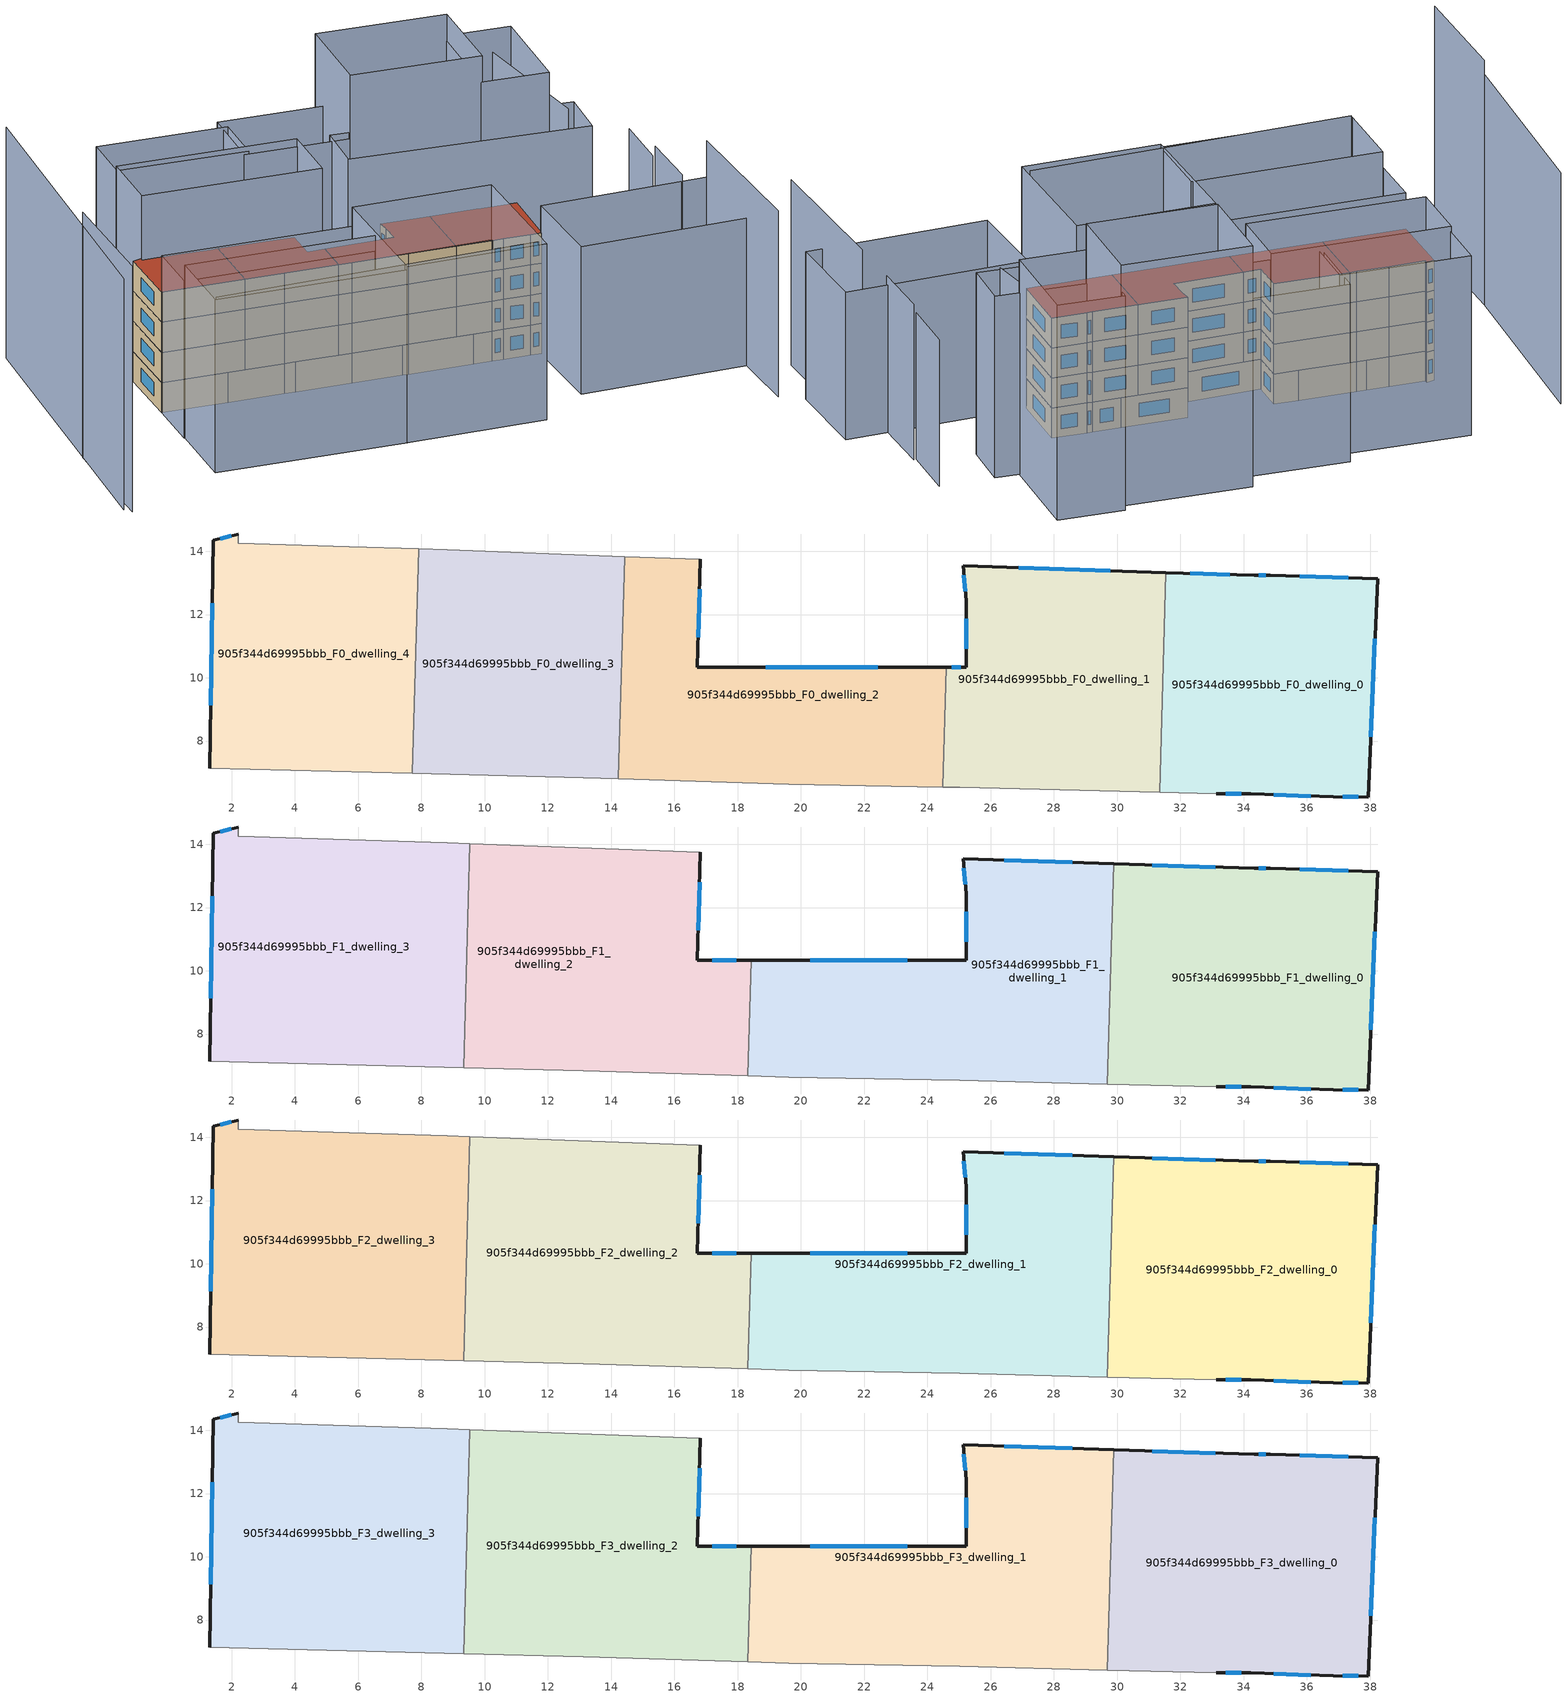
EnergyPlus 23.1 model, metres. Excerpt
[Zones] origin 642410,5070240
905f344d69995bbb_F0_dwelling_0
 floor ground (EU_floor_Construction): 38.24,13.14 37.94,6.23 36.84,6.23 34.23,6.33 33.13,6.33 31.35,6.38 31.54,13.33 34.34,13.24 34.84,13.24 z0
 wall outside (EU_wall_Construction): 33.13,6.33 34.23,6.33 36.84,6.23 37.94,6.23 38.24,13.14 34.84,13.24 34.34,13.24 31.54,13.33 z0:3
 wall adiabatic (EU_wall_Construction): 31.35,6.38 33.13,6.33 z0:3
 wall to 905f344d69995bbb_F0_dwelling_1 (EU_wall_Construction): 31.54,13.33 31.35,6.38 z0:3
 window (EU_Window_Construction): 38.02,8.13 38.16,11.24 / 37.14,6.23 37.64,6.23 / 34.95,6.3 36.12,6.26 / 33.44,6.33 33.93,6.33 / 33.57,13.26 32.31,13.3 / 34.7,13.24 34.47,13.24 / 37.3,13.16 35.77,13.21 z0.83:2.17
905f344d69995bbb_F0_dwelling_1
 floor ground (EU_floor_Construction): 31.54,13.33 31.35,6.38 25.03,6.54 24.49,6.54 24.6,10.34 25.23,10.34 25.23,12.44 25.13,13.54 z0
 wall outside (EU_wall_Construction): 31.54,13.33 25.13,13.54 25.23,12.44 25.23,10.34 24.6,10.34 z0:3
 wall adiabatic (EU_wall_Construction): 24.49,6.54 25.03,6.54 31.35,6.38 z0:3
 wall to 905f344d69995bbb_F0_dwelling_2 (EU_wall_Construction): 24.6,10.34 24.49,6.54 z0:3
 window (EU_Window_Construction): 29.78,13.39 26.9,13.48 / 25.06,10.34 24.77,10.34 / 25.23,11.86 25.23,10.92 / 25.16,13.24 25.2,12.74 z0.83:2.17
905f344d69995bbb_F0_dwelling_2
 floor ground (EU_floor_Construction): 24.6,10.34 24.49,6.54 19.62,6.64 14.23,6.8 14.43,13.83 16.82,13.74 16.72,10.34 z0
 wall outside (EU_wall_Construction): 24.6,10.34 16.72,10.34 16.82,13.74 z0:3
 wall adiabatic (EU_wall_Construction): 14.23,6.8 19.62,6.64 24.49,6.54 / 16.82,13.74 14.43,13.83 z0:3
 wall to 905f344d69995bbb_F0_dwelling_3 (EU_wall_Construction): 14.43,13.83 14.23,6.8 z0:3
 window (EU_Window_Construction): 16.75,11.28 16.8,12.81 / 22.43,10.34 18.89,10.34 z0.83:2.17
905f344d69995bbb_F0_dwelling_3
 floor ground (EU_floor_Construction): 14.43,13.83 14.23,6.8 13.12,6.84 7.71,6.98 7.91,14.08 8.82,14.05 z0
 wall adiabatic (EU_wall_Construction): 7.71,6.98 13.12,6.84 14.23,6.8 / 14.43,13.83 8.82,14.05 7.91,14.08 z0:3
 wall to 905f344d69995bbb_F0_dwelling_4 (EU_wall_Construction): 7.91,14.08 7.71,6.98 z0:3
905f344d69995bbb_F0_dwelling_4
 floor ground (EU_floor_Construction): 7.91,14.08 7.71,6.98 1.31,7.14 1.41,14.35 2.21,14.55 2.21,14.25 5.72,14.15 z0
 wall outside (EU_wall_Construction): 2.21,14.55 1.41,14.35 1.31,7.14 z0:3
 wall adiabatic (EU_wall_Construction): 7.91,14.08 5.72,14.15 2.21,14.25 2.21,14.55 / 1.31,7.14 7.71,6.98 z0:3
 window (EU_Window_Construction): 1.39,12.36 1.34,9.13 / 1.99,14.49 1.63,14.4 z0.83:2.17
905f344d69995bbb_F1_dwelling_0
 floor to 905f344d69995bbb_F0_dwelling_0 (EU_floor_Construction): 38.24,13.14 37.94,6.23 36.84,6.23 34.23,6.33 33.13,6.33 31.35,6.38 31.54,13.33 34.34,13.24 34.84,13.24 z3
 floor to 905f344d69995bbb_F0_dwelling_1 (EU_floor_Construction): 31.54,13.33 31.35,6.38 29.7,6.42 29.89,13.38 z3
 wall outside (EU_wall_Construction): 33.13,6.33 34.23,6.33 36.84,6.23 37.94,6.23 38.24,13.14 34.84,13.24 34.34,13.24 29.89,13.38 z3:6
 wall adiabatic (EU_wall_Construction): 29.7,6.42 33.13,6.33 z3:6
 wall to 905f344d69995bbb_F1_dwelling_1 (EU_wall_Construction): 29.89,13.38 29.7,6.42 z3:6
 window (EU_Window_Construction): 38.02,8.13 38.16,11.24 / 37.14,6.23 37.64,6.23 / 34.95,6.3 36.12,6.26 / 33.44,6.33 33.93,6.33 / 33.11,13.28 31.11,13.34 / 34.7,13.24 34.47,13.24 / 37.3,13.16 35.77,13.21 z3.83:5.17
905f344d69995bbb_F1_dwelling_1
 floor to 905f344d69995bbb_F0_dwelling_1 (EU_floor_Construction): 29.89,13.38 29.7,6.42 25.03,6.54 24.49,6.55 24.6,10.34 25.23,10.34 25.23,12.44 25.13,13.54 z3
 floor to 905f344d69995bbb_F0_dwelling_2 (EU_floor_Construction): 24.6,10.34 24.49,6.55 19.62,6.64 18.33,6.68 18.43,10.34 z3
 wall outside (EU_wall_Construction): 29.89,13.38 25.13,13.54 25.23,12.44 25.23,10.34 18.43,10.34 z3:6
 wall adiabatic (EU_wall_Construction): 18.33,6.68 19.62,6.64 25.03,6.54 29.7,6.42 z3:6
 wall to 905f344d69995bbb_F1_dwelling_2 (EU_wall_Construction): 18.43,10.34 18.33,6.68 z3:6
 window (EU_Window_Construction): 28.58,13.43 26.44,13.5 / 23.36,10.34 20.3,10.34 / 25.23,11.86 25.23,10.92 / 25.16,13.24 25.2,12.74 z3.83:5.17
905f344d69995bbb_F1_dwelling_2
 floor to 905f344d69995bbb_F0_dwelling_2 (EU_floor_Construction): 16.82,13.74 16.72,10.34 18.43,10.34 18.33,6.68 14.23,6.8 14.42,13.83 z3
 floor to 905f344d69995bbb_F0_dwelling_3 (EU_floor_Construction): 14.42,13.83 14.23,6.8 13.12,6.84 9.34,6.94 9.53,14.02 z3
 wall outside (EU_wall_Construction): 18.43,10.34 16.72,10.34 16.82,13.74 z3:6
 wall adiabatic (EU_wall_Construction): 9.34,6.94 13.12,6.84 18.33,6.68 / 16.82,13.74 9.53,14.02 z3:6
 wall to 905f344d69995bbb_F1_dwelling_3 (EU_wall_Construction): 9.53,14.02 9.34,6.94 z3:6
 window (EU_Window_Construction): 16.75,11.28 16.8,12.81 / 17.96,10.34 17.19,10.34 z3.83:5.17
905f344d69995bbb_F1_dwelling_3
 floor to 905f344d69995bbb_F0_dwelling_3 (EU_floor_Construction): 9.53,14.02 9.34,6.94 7.71,6.98 7.91,14.08 8.82,14.05 z3
 floor to 905f344d69995bbb_F0_dwelling_4 (EU_floor_Construction): 7.91,14.08 7.71,6.98 1.31,7.14 1.41,14.35 2.21,14.55 2.21,14.25 5.72,14.15 z3
 wall outside (EU_wall_Construction): 2.21,14.55 1.41,14.35 1.31,7.14 z3:6
 wall adiabatic (EU_wall_Construction): 9.53,14.02 8.82,14.05 5.72,14.15 2.21,14.25 2.21,14.55 / 1.31,7.14 9.34,6.94 z3:6
 window (EU_Window_Construction): 1.39,12.36 1.34,9.13 / 1.99,14.49 1.63,14.4 z3.83:5.17
905f344d69995bbb_F2_dwelling_0
 floor to 905f344d69995bbb_F1_dwelling_0 (EU_floor_Construction): 38.24,13.14 37.94,6.23 36.84,6.23 34.23,6.33 33.13,6.33 29.7,6.42 29.89,13.38 34.34,13.24 34.84,13.24 z6
 wall outside (EU_wall_Construction): 33.13,6.33 34.23,6.33 36.84,6.23 37.94,6.23 38.24,13.14 34.84,13.24 34.34,13.24 29.89,13.38 z6:9
 wall adiabatic (EU_wall_Construction): 29.7,6.42 33.13,6.33 z6:9
 wall to 905f344d69995bbb_F2_dwelling_1 (EU_wall_Construction): 29.89,13.38 29.7,6.42 z6:9
 window (EU_Window_Construction): 38.02,8.13 38.16,11.24 / 37.14,6.23 37.64,6.23 / 34.95,6.3 36.12,6.26 / 33.44,6.33 33.93,6.33 / 33.11,13.28 31.11,13.34 / 34.7,13.24 34.47,13.24 / 37.3,13.16 35.77,13.21 z6.83:8.17
905f344d69995bbb_F2_dwelling_1
 floor to 905f344d69995bbb_F1_dwelling_1 (EU_floor_Construction): 29.89,13.38 29.7,6.42 25.03,6.54 19.62,6.64 18.33,6.68 18.43,10.34 25.23,10.34 25.23,12.44 25.13,13.54 z6
 wall outside (EU_wall_Construction): 29.89,13.38 25.13,13.54 25.23,12.44 25.23,10.34 18.43,10.34 z6:9
 wall adiabatic (EU_wall_Construction): 18.33,6.68 19.62,6.64 25.03,6.54 29.7,6.42 z6:9
 wall to 905f344d69995bbb_F2_dwelling_2 (EU_wall_Construction): 18.43,10.34 18.33,6.68 z6:9
 window (EU_Window_Construction): 28.58,13.43 26.44,13.5 / 23.36,10.34 20.3,10.34 / 25.23,11.86 25.23,10.92 / 25.16,13.24 25.2,12.74 z6.83:8.17
905f344d69995bbb_F2_dwelling_2
 floor to 905f344d69995bbb_F1_dwelling_2 (EU_floor_Construction): 16.82,13.74 16.72,10.34 18.43,10.34 18.33,6.68 13.12,6.84 9.34,6.94 9.53,14.02 z6
 wall outside (EU_wall_Construction): 18.43,10.34 16.72,10.34 16.82,13.74 z6:9
 wall adiabatic (EU_wall_Construction): 9.34,6.94 13.12,6.84 18.33,6.68 / 16.82,13.74 9.53,14.02 z6:9
 wall to 905f344d69995bbb_F2_dwelling_3 (EU_wall_Construction): 9.53,14.02 9.34,6.94 z6:9
 window (EU_Window_Construction): 16.75,11.28 16.8,12.81 / 17.96,10.34 17.19,10.34 z6.83:8.17
905f344d69995bbb_F2_dwelling_3
 floor to 905f344d69995bbb_F1_dwelling_3 (EU_floor_Construction): 9.53,14.02 9.34,6.94 1.31,7.14 1.41,14.35 2.21,14.55 2.21,14.25 5.72,14.15 8.82,14.05 z6
 wall outside (EU_wall_Construction): 2.21,14.55 1.41,14.35 1.31,7.14 z6:9
 wall adiabatic (EU_wall_Construction): 9.53,14.02 8.82,14.05 5.72,14.15 2.21,14.25 2.21,14.55 / 1.31,7.14 9.34,6.94 z6:9
 window (EU_Window_Construction): 1.39,12.36 1.34,9.13 / 1.99,14.49 1.63,14.4 z6.83:8.17
905f344d69995bbb_F3_dwelling_0
 floor to 905f344d69995bbb_F2_dwelling_0 (EU_floor_Construction): 38.24,13.14 37.94,6.23 36.84,6.23 34.23,6.33 33.13,6.33 29.7,6.42 29.89,13.38 34.34,13.24 34.84,13.24 z9
 wall outside (EU_wall_Construction): 33.13,6.33 34.23,6.33 36.84,6.23 37.94,6.23 38.24,13.14 34.84,13.24 34.34,13.24 29.89,13.38 z9:12
 wall adiabatic (EU_wall_Construction): 29.7,6.42 33.13,6.33 z9:12
 wall to 905f344d69995bbb_F3_dwelling_1 (EU_wall_Construction): 29.89,13.38 29.7,6.42 z9:12
 window (EU_Window_Construction): 38.02,8.13 38.16,11.24 / 37.14,6.23 37.64,6.23 / 34.95,6.3 36.12,6.26 / 33.44,6.33 33.93,6.33 / 33.11,13.28 31.11,13.34 / 34.7,13.24 34.47,13.24 / 37.3,13.16 35.77,13.21 z9.83:11.17
 roof outside (EU_roof_Construction): 37.94,6.23 38.24,13.14 34.84,13.24 34.34,13.24 29.89,13.38 29.7,6.42 33.13,6.33 34.23,6.33 36.84,6.23 z12
905f344d69995bbb_F3_dwelling_1
 floor to 905f344d69995bbb_F2_dwelling_1 (EU_floor_Construction): 29.89,13.38 29.7,6.42 25.03,6.54 19.62,6.64 18.33,6.68 18.43,10.34 25.23,10.34 25.23,12.44 25.13,13.54 z9
 wall outside (EU_wall_Construction): 29.89,13.38 25.13,13.54 25.23,12.44 25.23,10.34 18.43,10.34 z9:12
 wall adiabatic (EU_wall_Construction): 18.33,6.68 19.62,6.64 25.03,6.54 29.7,6.42 z9:12
 wall to 905f344d69995bbb_F3_dwelling_2 (EU_wall_Construction): 18.43,10.34 18.33,6.68 z9:12
 window (EU_Window_Construction): 28.58,13.43 26.44,13.5 / 23.36,10.34 20.3,10.34 / 25.23,11.86 25.23,10.92 / 25.16,13.24 25.2,12.74 z9.83:11.17
 roof outside (EU_roof_Construction): 29.7,6.42 29.89,13.38 25.13,13.54 25.23,12.44 25.23,10.34 18.43,10.34 18.33,6.68 19.62,6.64 25.03,6.54 z12
905f344d69995bbb_F3_dwelling_2
 floor to 905f344d69995bbb_F2_dwelling_2 (EU_floor_Construction): 16.82,13.74 16.72,10.34 18.43,10.34 18.33,6.68 13.12,6.84 9.34,6.94 9.53,14.02 z9
 wall outside (EU_wall_Construction): 18.43,10.34 16.72,10.34 16.82,13.74 z9:12
 wall adiabatic (EU_wall_Construction): 9.34,6.94 13.12,6.84 18.33,6.68 / 16.82,13.74 9.53,14.02 z9:12
 wall to 905f344d69995bbb_F3_dwelling_3 (EU_wall_Construction): 9.53,14.02 9.34,6.94 z9:12
 window (EU_Window_Construction): 16.75,11.28 16.8,12.81 / 17.96,10.34 17.19,10.34 z9.83:11.17
 roof outside (EU_roof_Construction): 18.33,6.68 18.43,10.34 16.72,10.34 16.82,13.74 9.53,14.02 9.34,6.94 13.12,6.84 z12
905f344d69995bbb_F3_dwelling_3
 floor to 905f344d69995bbb_F2_dwelling_3 (EU_floor_Construction): 9.53,14.02 9.34,6.94 1.31,7.14 1.41,14.35 2.21,14.55 2.21,14.25 5.72,14.15 8.82,14.05 z9
 wall outside (EU_wall_Construction): 2.21,14.55 1.41,14.35 1.31,7.14 z9:12
 wall adiabatic (EU_wall_Construction): 9.53,14.02 8.82,14.05 5.72,14.15 2.21,14.25 2.21,14.55 / 1.31,7.14 9.34,6.94 z9:12
 window (EU_Window_Construction): 1.39,12.36 1.34,9.13 / 1.99,14.49 1.63,14.4 z9.83:11.17
 roof outside (EU_roof_Construction): 9.34,6.94 9.53,14.02 8.82,14.05 5.72,14.15 2.21,14.25 2.21,14.55 1.41,14.35 1.31,7.14 z12
shading: -7.37,23.3 -9.7,-11.01 z0:23; 15.13,20.55 2.52,21.05 / 2.52,21.05 2.74,26.64 / 2.74,26.64 15.35,26.14 / 15.35,26.14 15.13,20.55 z0:17.9; -8.9,0.84 -9.1,-11.67 z0:24.4; 1.1,-6.57 32.53,-6.28 z0:17.4; 1.21,1.34 19.72,0.88 / 19.72,0.88 19.52,-7.07 / 19.52,-7.07 1.01,-6.61 / 1.01,-6.61 1.21,1.34 z0:17.2; 54.24,-10.39 53.92,6.09 z0:18.5; 19.5,-7.07 19.63,6.64 / 19.63,6.64 33.14,6.51 / 33.14,6.51 33.01,-7.2 / 33.01,-7.2 19.5,-7.07 z0:17.5; 55.75,-3.08 37.93,-3.27 / 37.93,-3.27 37.83,6.23 / 37.83,6.23 55.64,6.42 / 55.64,6.42 55.75,-3.08 z0:14.7; 19.53,0.88 1.17,1.34 / 1.17,1.34 1.31,7.14 / 1.31,7.14 19.67,6.69 / 19.67,6.69 19.53,0.88 z0:15.6; 51.55,6.13 51.55,12.73 z0:15.5; 51.31,12.74 51.55,18.94 z0:14.6; 22.71,15.22 23.06,20.6 / 23.06,20.6 46.19,19.12 / 46.19,19.12 45.85,13.74 / 45.85,13.74 22.71,15.22 z0:18.1; 19.52,13.65 2.2,14.25 / 2.2,14.25 2.44,21.05 / 2.44,21.05 19.76,20.46 / 19.76,20.46 19.52,13.65 z0:18.4; 25.13,27.45 24.83,20.05 / 24.83,20.05 14.69,20.46 / 14.69,20.46 15,27.86 / 15,27.86 25.13,27.45 z0:17.7; 37.46,19.54 24.83,20.05 / 24.83,20.05 25.22,29.56 / 25.22,29.56 37.84,29.05 / 37.84,29.05 37.46,19.54 z0:24; 43.85,19.24 37.34,19.54 / 37.34,19.54 37.83,30 / 37.83,30 44.33,29.7 / 44.33,29.7 43.85,19.24 z0:21.4; 44.3,15.73 42.51,29.56 z0:19.2
[Building]
EU S2 Campaign: North Axis=0; Terrain=City; Solar Distribution=FullExterior
[Site:Location]
Lyon-Bron: Latitude=45.75; Longitude=5; Time Zone=1; Elevation=198
[SizingPeriod:WeatherFileDays]
AnnualSizingPeriod: Begin Month=1; Begin Day of Month=1; End Month=12; End Day of Month=31; Day of Week for Start Day=Monday; Use Weather File Daylight Saving Period=No; Use Weather File Rain and Snow Indicators=No
[MATERIAL]
EU_InternalMass_Material: Roughness=MediumRough; Thickness=0.1; Conductivity=1; Density=1800; Specific Heat=900; Thermal Absorptance=0.9; Solar Absorptance=0.7; Visible Absorptance=0.7
[MATERIAL:NOMASS] Roughness=MediumRough; Thermal Absorptance=0.9; Solar Absorptance=0.7; Visible Absorptance=0.7
Name | Thermal Resistance
EU_wall_NoMass | 0.87146
EU_roof_NoMass | 0.842276
EU_floor_NoMass | 0.496999
[WINDOWMATERIAL:SIMPLEGLAZINGSYSTEM]
EU_Window_SimpleGlazing: UFactor=2.2525; Solar Heat Gain Coefficient=0.76; Visible Transmittance=0.76
[CONSTRUCTION]
EU_wall_Construction: EU_wall_NoMass
EU_roof_Construction: EU_roof_NoMass
EU_floor_Construction: EU_floor_NoMass
EU_Window_Construction: EU_Window_SimpleGlazing
EU_InternalMass_Construction: EU_InternalMass_Material
[ZONE] Type=1; Multiplier=1; Ceiling Height=autocalculate; Floor Area=autocalculate; Part of Total Floor Area=Yes
Name | Volume
905f344d69995bbb_F0_dwelling_0; 905f344d69995bbb_F0_dwelling_4 | 138.198
905f344d69995bbb_F1_dwelling_0; 905f344d69995bbb_F2_dwelling_0; 905f344d69995bbb_F3_dwelling_0 | 172.75
905f344d69995bbb_F0_dwelling_1 | 138.197
905f344d69995bbb_F1_dwelling_1; 905f344d69995bbb_F2_dwelling_1; 905f344d69995bbb_F3_dwelling_1 | 172.726
905f344d69995bbb_F0_dwelling_2 | 138.204
905f344d69995bbb_F1_dwelling_2; 905f344d69995bbb_F2_dwelling_2; 905f344d69995bbb_F3_dwelling_2 | 172.749
905f344d69995bbb_F0_dwelling_3 | 138.19
905f344d69995bbb_F1_dwelling_3; 905f344d69995bbb_F2_dwelling_3; 905f344d69995bbb_F3_dwelling_3 | 172.746
[INTERNALMASS] Construction=EU_InternalMass_Construction
Name | Zone or ZoneList | Surface Area
905f344d69995bbb_F0_dwelling_0_EU_InternalMass | 905f344d69995bbb_F0_dwelling_0 | 46.0657
905f344d69995bbb_F0_dwelling_1_EU_InternalMass | 905f344d69995bbb_F0_dwelling_1 | 46.0655
905f344d69995bbb_F0_dwelling_2_EU_InternalMass | 905f344d69995bbb_F0_dwelling_2 | 46.0678
905f344d69995bbb_F0_dwelling_3_EU_InternalMass | 905f344d69995bbb_F0_dwelling_3 | 46.0639
905f344d69995bbb_F0_dwelling_4_EU_InternalMass | 905f344d69995bbb_F0_dwelling_4 | 46.0659
905f344d69995bbb_F1_dwelling_0_EU_InternalMass | 905f344d69995bbb_F1_dwelling_0 | 57.5834
905f344d69995bbb_F1_dwelling_1_EU_InternalMass | 905f344d69995bbb_F1_dwelling_1 | 57.5753
905f344d69995bbb_F1_dwelling_2_EU_InternalMass | 905f344d69995bbb_F1_dwelling_2 | 57.583
905f344d69995bbb_F1_dwelling_3_EU_InternalMass | 905f344d69995bbb_F1_dwelling_3 | 57.582
905f344d69995bbb_F2_dwelling_0_EU_InternalMass | 905f344d69995bbb_F2_dwelling_0 | 57.5834
905f344d69995bbb_F2_dwelling_1_EU_InternalMass | 905f344d69995bbb_F2_dwelling_1 | 57.5753
905f344d69995bbb_F2_dwelling_2_EU_InternalMass | 905f344d69995bbb_F2_dwelling_2 | 57.583
905f344d69995bbb_F2_dwelling_3_EU_InternalMass | 905f344d69995bbb_F2_dwelling_3 | 57.582
905f344d69995bbb_F3_dwelling_0_EU_InternalMass | 905f344d69995bbb_F3_dwelling_0 | 57.5834
905f344d69995bbb_F3_dwelling_1_EU_InternalMass | 905f344d69995bbb_F3_dwelling_1 | 57.5753
905f344d69995bbb_F3_dwelling_2_EU_InternalMass | 905f344d69995bbb_F3_dwelling_2 | 57.583
905f344d69995bbb_F3_dwelling_3_EU_InternalMass | 905f344d69995bbb_F3_dwelling_3 | 57.582
[OTHEREQUIPMENT] Fuel Type=Electricity; Design Level Calculation Method=Watts/Area; Power per Zone Floor Area=1; Fraction Latent=0; Fraction Radiant=0; Fraction Lost=0; Carbon Dioxide Generation Rate=0; EndUse Subcategory=EU_Step8_InternalGains
Name | Zone or ZoneList or Space or SpaceList | Schedule
EU_Step8_InternalGain_905f344d69995bbb_F0_dwelling_0_f000 | 905f344d69995bbb_F0_dwelling_0 | EU_Step8_GainSchedule_905f344d69995bbb_F0_dwelling_0_f000
EU_Step8_InternalGain_905f344d69995bbb_F0_dwelling_1_f000 | 905f344d69995bbb_F0_dwelling_1 | EU_Step8_GainSchedule_905f344d69995bbb_F0_dwelling_1_f000
EU_Step8_InternalGain_905f344d69995bbb_F0_dwelling_2_f000 | 905f344d69995bbb_F0_dwelling_2 | EU_Step8_GainSchedule_905f344d69995bbb_F0_dwelling_2_f000
EU_Step8_InternalGain_905f344d69995bbb_F0_dwelling_3_f000 | 905f344d69995bbb_F0_dwelling_3 | EU_Step8_GainSchedule_905f344d69995bbb_F0_dwelling_3_f000
EU_Step8_InternalGain_905f344d69995bbb_F0_dwelling_4_f000 | 905f344d69995bbb_F0_dwelling_4 | EU_Step8_GainSchedule_905f344d69995bbb_F0_dwelling_4_f000
EU_Step8_InternalGain_905f344d69995bbb_F1_dwelling_0_f000 | 905f344d69995bbb_F1_dwelling_0 | EU_Step8_GainSchedule_905f344d69995bbb_F1_dwelling_0_f000
EU_Step8_InternalGain_905f344d69995bbb_F1_dwelling_1_f000 | 905f344d69995bbb_F1_dwelling_1 | EU_Step8_GainSchedule_905f344d69995bbb_F1_dwelling_1_f000
EU_Step8_InternalGain_905f344d69995bbb_F1_dwelling_2_f000 | 905f344d69995bbb_F1_dwelling_2 | EU_Step8_GainSchedule_905f344d69995bbb_F1_dwelling_2_f000
EU_Step8_InternalGain_905f344d69995bbb_F1_dwelling_3_f000 | 905f344d69995bbb_F1_dwelling_3 | EU_Step8_GainSchedule_905f344d69995bbb_F1_dwelling_3_f000
EU_Step8_InternalGain_905f344d69995bbb_F2_dwelling_0_f000 | 905f344d69995bbb_F2_dwelling_0 | EU_Step8_GainSchedule_905f344d69995bbb_F2_dwelling_0_f000
EU_Step8_InternalGain_905f344d69995bbb_F2_dwelling_1_f000 | 905f344d69995bbb_F2_dwelling_1 | EU_Step8_GainSchedule_905f344d69995bbb_F2_dwelling_1_f000
EU_Step8_InternalGain_905f344d69995bbb_F2_dwelling_2_f000 | 905f344d69995bbb_F2_dwelling_2 | EU_Step8_GainSchedule_905f344d69995bbb_F2_dwelling_2_f000
EU_Step8_InternalGain_905f344d69995bbb_F2_dwelling_3_f000 | 905f344d69995bbb_F2_dwelling_3 | EU_Step8_GainSchedule_905f344d69995bbb_F2_dwelling_3_f000
EU_Step8_InternalGain_905f344d69995bbb_F3_dwelling_0_f000 | 905f344d69995bbb_F3_dwelling_0 | EU_Step8_GainSchedule_905f344d69995bbb_F3_dwelling_0_f000
EU_Step8_InternalGain_905f344d69995bbb_F3_dwelling_1_f000 | 905f344d69995bbb_F3_dwelling_1 | EU_Step8_GainSchedule_905f344d69995bbb_F3_dwelling_1_f000
EU_Step8_InternalGain_905f344d69995bbb_F3_dwelling_2_f000 | 905f344d69995bbb_F3_dwelling_2 | EU_Step8_GainSchedule_905f344d69995bbb_F3_dwelling_2_f000
EU_Step8_InternalGain_905f344d69995bbb_F3_dwelling_3_f000 | 905f344d69995bbb_F3_dwelling_3 | EU_Step8_GainSchedule_905f344d69995bbb_F3_dwelling_3_f000
[ZONEVENTILATION:DESIGNFLOWRATE] Schedule=EU_AlwaysOn; Design Flow Rate Calculation Method=AirChanges/Hour; Air Changes per Hour=0.425; Ventilation Type=Natural; Fan Pressure Rise=0; Fan Total Efficiency=1; Constant Term Coefficient=1; Temperature Term Coefficient=0; Velocity Term Coefficient=0; Velocity Squared Term Coefficient=0; Minimum Indoor Temperature=-100; Maximum Indoor Temperature=100; Delta Temperature=-100; Minimum Outdoor Temperature=-100; Maximum Outdoor Temperature=100; Maximum Wind Speed=40
Name | Zone or ZoneList or Space or SpaceList
EU_ConstantAir_905f344d69995bbb_F0_dwelling_0 | 905f344d69995bbb_F0_dwelling_0
EU_ConstantAir_905f344d69995bbb_F0_dwelling_1 | 905f344d69995bbb_F0_dwelling_1
EU_ConstantAir_905f344d69995bbb_F0_dwelling_2 | 905f344d69995bbb_F0_dwelling_2
EU_ConstantAir_905f344d69995bbb_F0_dwelling_3 | 905f344d69995bbb_F0_dwelling_3
EU_ConstantAir_905f344d69995bbb_F0_dwelling_4 | 905f344d69995bbb_F0_dwelling_4
EU_ConstantAir_905f344d69995bbb_F1_dwelling_0 | 905f344d69995bbb_F1_dwelling_0
EU_ConstantAir_905f344d69995bbb_F1_dwelling_1 | 905f344d69995bbb_F1_dwelling_1
EU_ConstantAir_905f344d69995bbb_F1_dwelling_2 | 905f344d69995bbb_F1_dwelling_2
EU_ConstantAir_905f344d69995bbb_F1_dwelling_3 | 905f344d69995bbb_F1_dwelling_3
EU_ConstantAir_905f344d69995bbb_F2_dwelling_0 | 905f344d69995bbb_F2_dwelling_0
EU_ConstantAir_905f344d69995bbb_F2_dwelling_1 | 905f344d69995bbb_F2_dwelling_1
EU_ConstantAir_905f344d69995bbb_F2_dwelling_2 | 905f344d69995bbb_F2_dwelling_2
EU_ConstantAir_905f344d69995bbb_F2_dwelling_3 | 905f344d69995bbb_F2_dwelling_3
EU_ConstantAir_905f344d69995bbb_F3_dwelling_0 | 905f344d69995bbb_F3_dwelling_0
EU_ConstantAir_905f344d69995bbb_F3_dwelling_1 | 905f344d69995bbb_F3_dwelling_1
EU_ConstantAir_905f344d69995bbb_F3_dwelling_2 | 905f344d69995bbb_F3_dwelling_2
EU_ConstantAir_905f344d69995bbb_F3_dwelling_3 | 905f344d69995bbb_F3_dwelling_3
[HVACTEMPLATE:THERMOSTAT] Constant Heating Setpoint=20; Constant Cooling Setpoint=50
EU_HeatOnly_905f344d69995bbb_F0_dwelling_0; EU_HeatOnly_905f344d69995bbb_F0_dwelling_1; EU_HeatOnly_905f344d69995bbb_F0_dwelling_2; EU_HeatOnly_905f344d69995bbb_F0_dwelling_3; EU_HeatOnly_905f344d69995bbb_F0_dwelling_4; EU_HeatOnly_905f344d69995bbb_F1_dwelling_0; EU_HeatOnly_905f344d69995bbb_F1_dwelling_1; EU_HeatOnly_905f344d69995bbb_F1_dwelling_2; EU_HeatOnly_905f344d69995bbb_F1_dwelling_3; EU_HeatOnly_905f344d69995bbb_F2_dwelling_0; EU_HeatOnly_905f344d69995bbb_F2_dwelling_1; EU_HeatOnly_905f344d69995bbb_F2_dwelling_2; EU_HeatOnly_905f344d69995bbb_F2_dwelling_3; EU_HeatOnly_905f344d69995bbb_F3_dwelling_0; EU_HeatOnly_905f344d69995bbb_F3_dwelling_1; EU_HeatOnly_905f344d69995bbb_F3_dwelling_2; EU_HeatOnly_905f344d69995bbb_F3_dwelling_3
[HVACTEMPLATE:ZONE:IDEALLOADSAIRSYSTEM] System Availability Schedule=EU_AlwaysOn; Maximum Heating Supply Air Temperature=50; Minimum Cooling Supply Air Temperature=13; Maximum Heating Supply Air Humidity Ratio=0.0156; Minimum Cooling Supply Air Humidity Ratio=0.0077; Heating Limit=NoLimit; Cooling Limit=NoLimit; Heating Availability Schedule=EU_AlwaysOn; Cooling Availability Schedule=EU_CoolingOff; Dehumidification Control Type=ConstantSensibleHeatRatio; Cooling Sensible Heat Ratio=0.7; Dehumidification Setpoint=60; Humidification Control Type=None; Humidification Setpoint=30; Outdoor Air Method=None; Outdoor Air Flow Rate per Person=0.00944; Outdoor Air Flow Rate per Zone Floor Area=0; Outdoor Air Flow Rate per Zone=0; Demand Controlled Ventilation Type=None; Outdoor Air Economizer Type=NoEconomizer; Heat Recovery Type=None; Sensible Heat Recovery Effectiveness=0.7; Latent Heat Recovery Effectiveness=0.65
Name | Template Thermostat
905f344d69995bbb_F0_dwelling_0 | EU_HeatOnly_905f344d69995bbb_F0_dwelling_0
905f344d69995bbb_F0_dwelling_1 | EU_HeatOnly_905f344d69995bbb_F0_dwelling_1
905f344d69995bbb_F0_dwelling_2 | EU_HeatOnly_905f344d69995bbb_F0_dwelling_2
905f344d69995bbb_F0_dwelling_3 | EU_HeatOnly_905f344d69995bbb_F0_dwelling_3
905f344d69995bbb_F0_dwelling_4 | EU_HeatOnly_905f344d69995bbb_F0_dwelling_4
905f344d69995bbb_F1_dwelling_0 | EU_HeatOnly_905f344d69995bbb_F1_dwelling_0
905f344d69995bbb_F1_dwelling_1 | EU_HeatOnly_905f344d69995bbb_F1_dwelling_1
905f344d69995bbb_F1_dwelling_2 | EU_HeatOnly_905f344d69995bbb_F1_dwelling_2
905f344d69995bbb_F1_dwelling_3 | EU_HeatOnly_905f344d69995bbb_F1_dwelling_3
905f344d69995bbb_F2_dwelling_0 | EU_HeatOnly_905f344d69995bbb_F2_dwelling_0
905f344d69995bbb_F2_dwelling_1 | EU_HeatOnly_905f344d69995bbb_F2_dwelling_1
905f344d69995bbb_F2_dwelling_2 | EU_HeatOnly_905f344d69995bbb_F2_dwelling_2
905f344d69995bbb_F2_dwelling_3 | EU_HeatOnly_905f344d69995bbb_F2_dwelling_3
905f344d69995bbb_F3_dwelling_0 | EU_HeatOnly_905f344d69995bbb_F3_dwelling_0
905f344d69995bbb_F3_dwelling_1 | EU_HeatOnly_905f344d69995bbb_F3_dwelling_1
905f344d69995bbb_F3_dwelling_2 | EU_HeatOnly_905f344d69995bbb_F3_dwelling_2
905f344d69995bbb_F3_dwelling_3 | EU_HeatOnly_905f344d69995bbb_F3_dwelling_3
[SIZING:ZONE] Zone Cooling Design Supply Air Temperature Input Method=SupplyAirTemperature; Zone Cooling Design Supply Air Temperature=13; Zone Heating Design Supply Air Temperature Input Method=SupplyAirTemperature; Zone Heating Design Supply Air Temperature=50; Zone Cooling Design Supply Air Humidity Ratio=0.008; Zone Heating Design Supply Air Humidity Ratio=0.008; Cooling Design Air Flow Method=DesignDay; Cooling Design Air Flow Rate=0; Cooling Minimum Air Flow per Zone Floor Area=0.000762; Cooling Minimum Air Flow=0; Cooling Minimum Air Flow Fraction=0.2; Heating Design Air Flow Method=DesignDay; Heating Design Air Flow Rate=0; Heating Maximum Air Flow per Zone Floor Area=0.002032; Heating Maximum Air Flow=0.141576; Heating Maximum Air Flow Fraction=0.3; Account for Dedicated Outdoor Air System=No; Dedicated Outdoor Air System Control Strategy=NeutralSupplyAir; Dedicated Outdoor Air Low Setpoint Temperature for Design=autosize; Dedicated Outdoor Air High Setpoint Temperature for Design=autosize; Zone Load Sizing Method=Sensible Load Only No Latent Load; Zone Latent Cooling Design Supply Air Humidity Ratio Input Method=HumidityRatioDifference; Zone Cooling Design Supply Air Humidity Ratio Difference=0.005; Zone Latent Heating Design Supply Air Humidity Ratio Input Method=HumidityRatioDifference; Zone Humidification Design Supply Air Humidity Ratio Difference=0.005
905f344d69995bbb_F0_dwelling_0; 905f344d69995bbb_F0_dwelling_1; 905f344d69995bbb_F0_dwelling_2; 905f344d69995bbb_F0_dwelling_3; 905f344d69995bbb_F0_dwelling_4; 905f344d69995bbb_F1_dwelling_0; 905f344d69995bbb_F1_dwelling_1; 905f344d69995bbb_F1_dwelling_2; 905f344d69995bbb_F1_dwelling_3; 905f344d69995bbb_F2_dwelling_0; 905f344d69995bbb_F2_dwelling_1; 905f344d69995bbb_F2_dwelling_2; 905f344d69995bbb_F2_dwelling_3; 905f344d69995bbb_F3_dwelling_0; 905f344d69995bbb_F3_dwelling_1; 905f344d69995bbb_F3_dwelling_2; 905f344d69995bbb_F3_dwelling_3
[SCHEDULE:CONSTANT]
Name | Hourly Value
EU_AlwaysOn | 1
EU_CoolingOff | 0
[SCHEDULE:FILE] Column Number=1; Rows to Skip at Top=0; Number of Hours of Data=8760; Column Separator=Comma; Interpolate to Timestep=No; Minutes per Item=60; Adjust Schedule for Daylight Savings=Yes
Name | File
EU_Step8_GainSchedule_905f344d69995bbb_F0_dwelling_0_f000 | ../../schedules/905f344d69995bbb/905f344d69995bbb_F0_dwelling_0_f000_gain.csv
EU_Step8_GainSchedule_905f344d69995bbb_F0_dwelling_1_f000 | ../../schedules/905f344d69995bbb/905f344d69995bbb_F0_dwelling_1_f000_gain.csv
EU_Step8_GainSchedule_905f344d69995bbb_F0_dwelling_2_f000 | ../../schedules/905f344d69995bbb/905f344d69995bbb_F0_dwelling_2_f000_gain.csv
EU_Step8_GainSchedule_905f344d69995bbb_F0_dwelling_3_f000 | ../../schedules/905f344d69995bbb/905f344d69995bbb_F0_dwelling_3_f000_gain.csv
EU_Step8_GainSchedule_905f344d69995bbb_F0_dwelling_4_f000 | ../../schedules/905f344d69995bbb/905f344d69995bbb_F0_dwelling_4_f000_gain.csv
EU_Step8_GainSchedule_905f344d69995bbb_F1_dwelling_0_f000 | ../../schedules/905f344d69995bbb/905f344d69995bbb_F1_dwelling_0_f000_gain.csv
EU_Step8_GainSchedule_905f344d69995bbb_F1_dwelling_1_f000 | ../../schedules/905f344d69995bbb/905f344d69995bbb_F1_dwelling_1_f000_gain.csv
EU_Step8_GainSchedule_905f344d69995bbb_F1_dwelling_2_f000 | ../../schedules/905f344d69995bbb/905f344d69995bbb_F1_dwelling_2_f000_gain.csv
EU_Step8_GainSchedule_905f344d69995bbb_F1_dwelling_3_f000 | ../../schedules/905f344d69995bbb/905f344d69995bbb_F1_dwelling_3_f000_gain.csv
EU_Step8_GainSchedule_905f344d69995bbb_F2_dwelling_0_f000 | ../../schedules/905f344d69995bbb/905f344d69995bbb_F2_dwelling_0_f000_gain.csv
EU_Step8_GainSchedule_905f344d69995bbb_F2_dwelling_1_f000 | ../../schedules/905f344d69995bbb/905f344d69995bbb_F2_dwelling_1_f000_gain.csv
EU_Step8_GainSchedule_905f344d69995bbb_F2_dwelling_2_f000 | ../../schedules/905f344d69995bbb/905f344d69995bbb_F2_dwelling_2_f000_gain.csv
EU_Step8_GainSchedule_905f344d69995bbb_F2_dwelling_3_f000 | ../../schedules/905f344d69995bbb/905f344d69995bbb_F2_dwelling_3_f000_gain.csv
EU_Step8_GainSchedule_905f344d69995bbb_F3_dwelling_0_f000 | ../../schedules/905f344d69995bbb/905f344d69995bbb_F3_dwelling_0_f000_gain.csv
EU_Step8_GainSchedule_905f344d69995bbb_F3_dwelling_1_f000 | ../../schedules/905f344d69995bbb/905f344d69995bbb_F3_dwelling_1_f000_gain.csv
EU_Step8_GainSchedule_905f344d69995bbb_F3_dwelling_2_f000 | ../../schedules/905f344d69995bbb/905f344d69995bbb_F3_dwelling_2_f000_gain.csv
EU_Step8_GainSchedule_905f344d69995bbb_F3_dwelling_3_f000 | ../../schedules/905f344d69995bbb/905f344d69995bbb_F3_dwelling_3_f000_gain.csv
